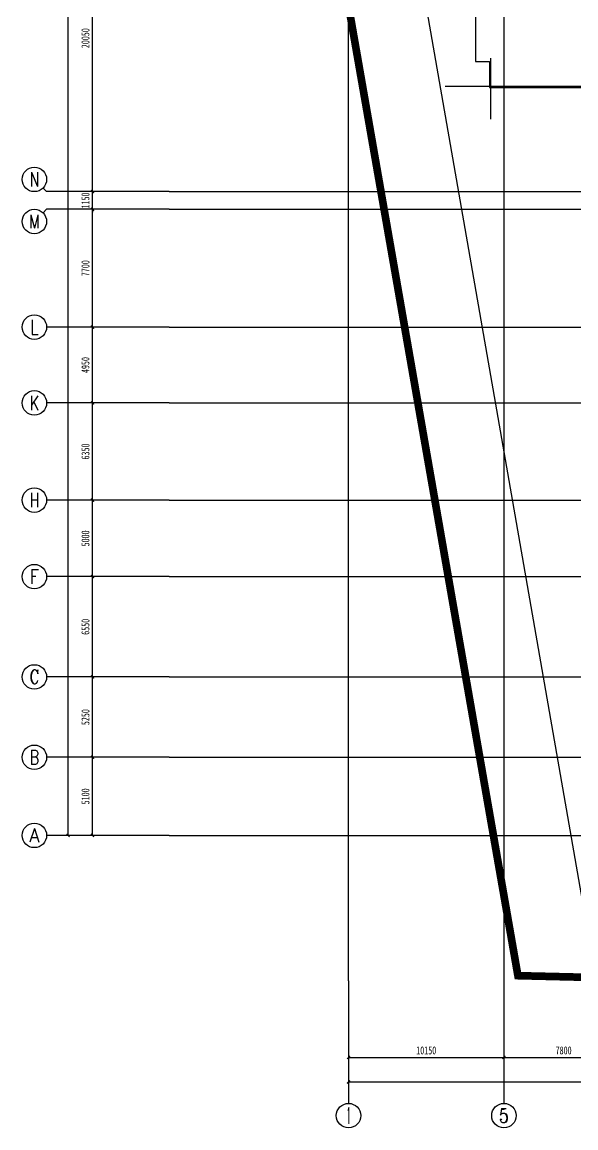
# Model space of a CAD drawing. Extents: x 64025 to 333417, y 2935 to 166261.
# Drawn here: x 64025 to 100200, y 2935 to 75167 of the extents above; entities that cross this region are included whole.
import ezdxf
from ezdxf.enums import TextEntityAlignment as Align

# ---------------------------------------------------------------- set-up
doc = ezdxf.new("R2010")
doc.units = 0
doc.header["$LTSCALE"] = 1000
doc.header["$MEASUREMENT"] = 0
doc.linetypes.add('DOTE', pattern=[2.42, 2, -0.2, 0.02, -0.2])
for name, color, linetype in [('AXIS', 3, 'Continuous'), ('AXIS_TEXT', 7, 'Continuous'), ('DOTE', 1, 'Continuous'), ('住宅楼', 30, 'Continuous'), ('道路红线', 7, 'Continuous'), ('防火分区', 4, 'Continuous')]:
    doc.layers.add(name, color=color, linetype=linetype)
doc.styles.add('_TCH_AXIS', font='COMPLEX', dxfattribs={"bigfont": 'GBCBIG'})
doc.styles.add('COMPLEX', font='COMPLEX')
doc.styles.add('黑体_T3', font='simhei.ttf', dxfattribs={"width": 0.7})
doc.dimstyles.new('_TCH_ARCH&&200', dxfattribs={"dimtxt": 522.78481, "dimasz": 200, "dimexe": 500, "dimexo": 600, "dimgap": 200, "dimtad": 1, "dimdec": 0, "dimzin": 0, "dimdsep": 46, "dimtxsty": '黑体_T3', "dimblk": 'ARCHTICK', "dimcen": 0.09, "dimclrt": 7, "dimazin": 2, "dimtfac": 1, "dimtdec": 0, "dimtix": 1, "dimtmove": 2, "dimatfit": 3, "dimfxl": 0, "dimtolj": 1, "dimtzin": 0, "dimarcsym": 0})

# ---------------------------------------------------------------- blocks, each defined once
blk = doc.blocks.new('5#住宅楼')
at = {"layer": 'DOTE'}
for p, q in [((0, -2161), (0, 1826)), ((-3000, 0), (7678, 0))]:
    blk.add_line(p, q, dxfattribs=at)
at = {"layer": '住宅楼'}
blk.add_lwpolyline([(43650, 10601), (35250, 10600), (35250, 8600), (33200, 8600), (33200, 7800), (20000, 7800), (20000, 8600), (17950, 8600), (17950, 10600), (8650, 10600), (8650, 8600), (6600, 8600), (6600, 7800), (-1000, 7800), (-1000, 1599), (-100, 1599), (-100, -100), (6800, -100), (6800, -100), (9900, -100), (9900, -100), (16700, -100), (16700, -100), (19800, -100), (19800, -100), (26700, -100), (26700, 3000), (31400, 3000), (31400, -100), (33400, -100), (33400, -100), (36700, -100), (36700, 1000), (46300, 1000), (46300, 3000), (53300, 3000), (53300, 7800), (46600, 7800), (46600, 8600), (46300, 8600), (46300, 12600), (43650, 12600)], close=True, dxfattribs=at)
blk = doc.blocks.new('第三防火分区')
at = {"layer": '防火分区', "color": 6, "const_width": 50}
blk.add_lwpolyline([(38940, -24550), (41500, -24550), (41500, -23450), (51100, -23450), (51100, -21450), (58100, -21450), (58100, -16673), (51400, -16673), (51400, -15873), (51050, -15873), (49350, -15873), (49350, -13870), (48450, -13870), (40049, -13877), (40050, -15874), (38000, -15874), (38000, -16672), (24798, -16673), (24798, -15873), (22748, -15873), (22748, -13873), (13448, -13873), (13448, -15874), (11398, -15874), (11398, -16674), (3800, -16675), (3800, -16965), (200, -16975), (200, -250), (0, -250), (0, 0), (66329, 0), (66329, 498), (66329, 2649), (73050, 2649), (73050, 3449), (75079, 3449), (75079, 5350), (84279, 5350), (84279, 3483), (86429, 3483), (86429, 2683), (93129, 2683), (93129, 2201), (99528, 2200), (99528, -3216), (103331, -3216), (103331, -5600), (102850, -5600), (102850, -36194), (102850, -37800), (98650, -37800), (98650, -41100), (95950, -41100), (95950, -39700), (95950, -39700), (95950, -37193), (94228, -37193), (94228, -36493), (84528, -36493), (84528, -35293), (82628, -35293), (82628, -31593), (79728, -31593), (79728, -35293), (77828, -35293), (77828, -36493), (68250, -36493), (68250, -37193), (66350, -37193), (66350, -40124), (52450, -40124), (52450, -32424), (11399, -32424), (11399, -24550), (11601, -24550), (11600, -24550), (14700, -24550), (14700, -24550), (21498, -24550), (22430, -24550), (23512, -24550), (24600, -24550), (31500, -24550), (31500, -21450), (36200, -21450), (36200, -24550), (38200, -24550), (38940, -24550)], dxfattribs=at)
blk = doc.blocks.new('_ArchTick')
at = {"color": 0, "linetype": 'ByBlock', "const_width": 0.4}
blk.add_lwpolyline([(-0.5, -0.5), (0.5, 0.5)], dxfattribs=at)
blk = doc.blocks.new('*D63')
at = {"layer": 'AXIS', "color": 0, "lineweight": -2, "transparency": 16777216}
for p, q in [((73025, 27142), (68125, 27142)), ((68625, 22042), (68625, 27142)), ((73025, 22042), (68125, 22042))]:
    blk.add_line(p, q, dxfattribs=at)
at = {"layer": 'Defpoints', "color": 0, "transparency": 16777216}
for p in [(68625, 27142), (73625, 27142), (73625, 22042)]:
    blk.add_point(p, dxfattribs=at)
at = {"layer": 'AXIS', "color": 0, "lineweight": -2, "transparency": 16777216, "xscale": 200, "yscale": 200, "zscale": 200}
for p, rotation in [((68625, 27142), 90), ((68625, 22042), 270)]:
    blk.add_blockref('_ArchTick', p, dxfattribs=dict(at, rotation=rotation))
at = {"layer": 'AXIS', "color": 7, "transparency": 16777216, "insert": (68163, 24592), "char_height": 522.8, "attachment_point": 5, "rotation": 90, "style": '黑体_T3'}
blk.add_mtext('\\A1;5100', dxfattribs=at)
blk = doc.blocks.new('*D64')
at = {"layer": 'AXIS', "color": 0, "lineweight": -2, "transparency": 16777216}
for p, q in [((73025, 32392), (68125, 32392)), ((68625, 27142), (68625, 32392)), ((73025, 27142), (68125, 27142))]:
    blk.add_line(p, q, dxfattribs=at)
at = {"layer": 'Defpoints', "color": 0, "transparency": 16777216}
for p in [(68625, 32392), (73625, 32392), (73625, 27142)]:
    blk.add_point(p, dxfattribs=at)
at = {"layer": 'AXIS', "color": 0, "lineweight": -2, "transparency": 16777216, "xscale": 200, "yscale": 200, "zscale": 200}
for p, rotation in [((68625, 32392), 90), ((68625, 27142), 270)]:
    blk.add_blockref('_ArchTick', p, dxfattribs=dict(at, rotation=rotation))
at = {"layer": 'AXIS', "color": 7, "transparency": 16777216, "insert": (68163, 29767), "char_height": 522.8, "attachment_point": 5, "rotation": 90, "style": '黑体_T3'}
blk.add_mtext('\\A1;5250', dxfattribs=at)
blk = doc.blocks.new('*D65')
at = {"layer": 'AXIS', "color": 0, "lineweight": -2, "transparency": 16777216}
for p, q in [((73025, 38943), (68125, 38943)), ((68625, 32392), (68625, 38943)), ((73025, 32392), (68125, 32392))]:
    blk.add_line(p, q, dxfattribs=at)
at = {"layer": 'Defpoints', "color": 0, "transparency": 16777216}
for p in [(68625, 38943), (73625, 38943), (73625, 32392)]:
    blk.add_point(p, dxfattribs=at)
at = {"layer": 'AXIS', "color": 0, "lineweight": -2, "transparency": 16777216, "xscale": 200, "yscale": 200, "zscale": 200}
for p, rotation in [((68625, 38943), 90), ((68625, 32392), 270)]:
    blk.add_blockref('_ArchTick', p, dxfattribs=dict(at, rotation=rotation))
at = {"layer": 'AXIS', "color": 7, "transparency": 16777216, "insert": (68163, 35667), "char_height": 522.8, "attachment_point": 5, "rotation": 90, "style": '黑体_T3'}
blk.add_mtext('\\A1;6550', dxfattribs=at)
blk = doc.blocks.new('*D66')
at = {"layer": 'AXIS', "color": 0, "lineweight": -2, "transparency": 16777216}
for p, q in [((73025, 43943), (68125, 43943)), ((68625, 38943), (68625, 43943)), ((73025, 38943), (68125, 38943))]:
    blk.add_line(p, q, dxfattribs=at)
at = {"layer": 'Defpoints', "color": 0, "transparency": 16777216}
for p in [(68625, 43943), (73625, 43943), (73625, 38943)]:
    blk.add_point(p, dxfattribs=at)
at = {"layer": 'AXIS', "color": 0, "lineweight": -2, "transparency": 16777216, "xscale": 200, "yscale": 200, "zscale": 200}
for p, rotation in [((68625, 43943), 90), ((68625, 38943), 270)]:
    blk.add_blockref('_ArchTick', p, dxfattribs=dict(at, rotation=rotation))
at = {"layer": 'AXIS', "color": 7, "transparency": 16777216, "insert": (68163, 41443), "char_height": 522.8, "attachment_point": 5, "rotation": 90, "style": '黑体_T3'}
blk.add_mtext('\\A1;5000', dxfattribs=at)
blk = doc.blocks.new('*D67')
at = {"layer": 'AXIS', "color": 0, "lineweight": -2, "transparency": 16777216}
for p, q in [((73025, 50293), (68125, 50293)), ((68625, 43943), (68625, 50293)), ((73025, 43943), (68125, 43943))]:
    blk.add_line(p, q, dxfattribs=at)
at = {"layer": 'Defpoints', "color": 0, "transparency": 16777216}
for p in [(68625, 50293), (73625, 50293), (73625, 43943)]:
    blk.add_point(p, dxfattribs=at)
at = {"layer": 'AXIS', "color": 0, "lineweight": -2, "transparency": 16777216, "xscale": 200, "yscale": 200, "zscale": 200}
for p, rotation in [((68625, 50293), 90), ((68625, 43943), 270)]:
    blk.add_blockref('_ArchTick', p, dxfattribs=dict(at, rotation=rotation))
at = {"layer": 'AXIS', "color": 7, "transparency": 16777216, "insert": (68163, 47118), "char_height": 522.8, "attachment_point": 5, "rotation": 90, "style": '黑体_T3'}
blk.add_mtext('\\A1;6350', dxfattribs=at)
blk = doc.blocks.new('*D68')
at = {"layer": 'AXIS', "color": 0, "lineweight": -2, "transparency": 16777216}
for p, q in [((73025, 55243), (68125, 55243)), ((68625, 50293), (68625, 55243)), ((73025, 50293), (68125, 50293))]:
    blk.add_line(p, q, dxfattribs=at)
at = {"layer": 'Defpoints', "color": 0, "transparency": 16777216}
for p in [(68625, 55243), (73625, 55243), (73625, 50293)]:
    blk.add_point(p, dxfattribs=at)
at = {"layer": 'AXIS', "color": 0, "lineweight": -2, "transparency": 16777216, "xscale": 200, "yscale": 200, "zscale": 200}
for p, rotation in [((68625, 55243), 90), ((68625, 50293), 270)]:
    blk.add_blockref('_ArchTick', p, dxfattribs=dict(at, rotation=rotation))
at = {"layer": 'AXIS', "color": 7, "transparency": 16777216, "insert": (68163, 52768), "char_height": 522.8, "attachment_point": 5, "rotation": 90, "style": '黑体_T3'}
blk.add_mtext('\\A1;4950', dxfattribs=at)
blk = doc.blocks.new('*D69')
at = {"layer": 'AXIS', "color": 0, "lineweight": -2, "transparency": 16777216}
for p, q in [((73025, 62943), (68125, 62943)), ((68625, 55243), (68625, 62943)), ((73025, 55243), (68125, 55243))]:
    blk.add_line(p, q, dxfattribs=at)
at = {"layer": 'Defpoints', "color": 0, "transparency": 16777216}
for p in [(68625, 62943), (73625, 62943), (73625, 55243)]:
    blk.add_point(p, dxfattribs=at)
at = {"layer": 'AXIS', "color": 0, "lineweight": -2, "transparency": 16777216, "xscale": 200, "yscale": 200, "zscale": 200}
for p, rotation in [((68625, 62943), 90), ((68625, 55243), 270)]:
    blk.add_blockref('_ArchTick', p, dxfattribs=dict(at, rotation=rotation))
at = {"layer": 'AXIS', "color": 7, "transparency": 16777216, "insert": (68163, 59093), "char_height": 522.8, "attachment_point": 5, "rotation": 90, "style": '黑体_T3'}
blk.add_mtext('\\A1;7700', dxfattribs=at)
blk = doc.blocks.new('*D70')
at = {"layer": 'AXIS', "color": 0, "lineweight": -2, "transparency": 16777216}
for p, q in [((68625, 64092), (68625, 64292)), ((73025, 64092), (68125, 64092)), ((68625, 62943), (68625, 64092)), ((73025, 62943), (68125, 62943)), ((68625, 62943), (68625, 62743))]:
    blk.add_line(p, q, dxfattribs=at)
at = {"layer": 'Defpoints', "color": 0, "transparency": 16777216}
for p in [(68625, 64092), (73625, 64092), (73625, 62943)]:
    blk.add_point(p, dxfattribs=at)
at = {"layer": 'AXIS', "color": 0, "lineweight": -2, "transparency": 16777216, "xscale": 200, "yscale": 200, "zscale": 200}
for p, rotation in [((68625, 64092), 270), ((68625, 62943), 90)]:
    blk.add_blockref('_ArchTick', p, dxfattribs=dict(at, rotation=rotation))
at = {"layer": 'AXIS', "color": 7, "transparency": 16777216, "insert": (68163, 63517), "char_height": 522.8, "attachment_point": 5, "rotation": 90, "style": '黑体_T3'}
blk.add_mtext('\\A1;1150', dxfattribs=at)
blk = doc.blocks.new('*D71')
at = {"layer": 'AXIS', "color": 0, "lineweight": -2, "transparency": 16777216}
for p, q in [((73025, 84142), (68125, 84142)), ((68625, 64092), (68625, 84142)), ((73025, 64092), (68125, 64092))]:
    blk.add_line(p, q, dxfattribs=at)
at = {"layer": 'Defpoints', "color": 0, "transparency": 16777216}
for p in [(68625, 84142), (73625, 84142), (73625, 64092)]:
    blk.add_point(p, dxfattribs=at)
at = {"layer": 'AXIS', "color": 0, "lineweight": -2, "transparency": 16777216, "xscale": 200, "yscale": 200, "zscale": 200}
for p, rotation in [((68625, 84142), 90), ((68625, 64092), 270)]:
    blk.add_blockref('_ArchTick', p, dxfattribs=dict(at, rotation=rotation))
at = {"layer": 'AXIS', "color": 7, "transparency": 16777216, "insert": (68163, 74117), "char_height": 522.8, "attachment_point": 5, "rotation": 90, "style": '黑体_T3'}
blk.add_mtext('\\A1;20050', dxfattribs=at)
blk = doc.blocks.new('*D81')
at = {"layer": 'AXIS', "color": 0, "lineweight": -2, "transparency": 16777216}
for p, q in [((73025, 141292), (66525, 141292)), ((67025, 22042), (67025, 141292)), ((73025, 22042), (66525, 22042))]:
    blk.add_line(p, q, dxfattribs=at)
at = {"layer": 'Defpoints', "color": 0, "transparency": 16777216}
for p in [(67025, 141292), (73625, 141292), (73625, 22042)]:
    blk.add_point(p, dxfattribs=at)
at = {"layer": 'AXIS', "color": 0, "lineweight": -2, "transparency": 16777216, "xscale": 200, "yscale": 200, "zscale": 200}
for p, rotation in [((67025, 141292), 90), ((67025, 22042), 270)]:
    blk.add_blockref('_ArchTick', p, dxfattribs=dict(at, rotation=rotation))
at = {"layer": 'AXIS', "color": 7, "transparency": 16777216, "insert": (66563, 81667), "char_height": 522.8, "attachment_point": 5, "rotation": 90, "style": '黑体_T3'}
blk.add_mtext('\\A1;119250', dxfattribs=at)
blk = doc.blocks.new('*D119')
at = {"layer": 'AXIS', "color": 0, "lineweight": -2, "transparency": 16777216}
for p, q in [((85350, 11935), (85350, 7035)), ((95500, 11935), (95500, 7035)), ((85350, 7535), (95500, 7535))]:
    blk.add_line(p, q, dxfattribs=at)
at = {"layer": 'Defpoints', "color": 0, "transparency": 16777216}
for p in [(85350, 12535), (95500, 12535), (95500, 7535)]:
    blk.add_point(p, dxfattribs=at)
at = {"layer": 'AXIS', "color": 0, "lineweight": -2, "transparency": 16777216, "xscale": 200, "yscale": 200, "zscale": 200, "rotation": 180}
blk.add_blockref('_ArchTick', (85350, 7535), dxfattribs=at)
at = {"layer": 'AXIS', "color": 0, "lineweight": -2, "transparency": 16777216, "xscale": 200, "yscale": 200, "zscale": 200}
blk.add_blockref('_ArchTick', (95500, 7535), dxfattribs=at)
at = {"layer": 'AXIS', "color": 7, "transparency": 16777216, "insert": (90425, 7996), "char_height": 522.8, "attachment_point": 5, "style": '黑体_T3'}
blk.add_mtext('\\A1;10150', dxfattribs=at)
blk = doc.blocks.new('*D120')
at = {"layer": 'AXIS', "color": 0, "lineweight": -2, "transparency": 16777216}
for p, q in [((95500, 11935), (95500, 7035)), ((103300, 11935), (103300, 7035)), ((95500, 7535), (103300, 7535))]:
    blk.add_line(p, q, dxfattribs=at)
at = {"layer": 'Defpoints', "color": 0, "transparency": 16777216}
for p in [(95500, 12535), (103300, 12535), (103300, 7535)]:
    blk.add_point(p, dxfattribs=at)
at = {"layer": 'AXIS', "color": 0, "lineweight": -2, "transparency": 16777216, "xscale": 200, "yscale": 200, "zscale": 200, "rotation": 180}
blk.add_blockref('_ArchTick', (95500, 7535), dxfattribs=at)
at = {"layer": 'AXIS', "color": 0, "lineweight": -2, "transparency": 16777216, "xscale": 200, "yscale": 200, "zscale": 200}
blk.add_blockref('_ArchTick', (103300, 7535), dxfattribs=at)
at = {"layer": 'AXIS', "color": 7, "transparency": 16777216, "insert": (99400, 7996), "char_height": 522.8, "attachment_point": 5, "style": '黑体_T3'}
blk.add_mtext('\\A1;7800', dxfattribs=at)
blk = doc.blocks.new('*D156')
at = {"layer": 'AXIS', "color": 0, "lineweight": -2, "transparency": 16777216}
for p, q in [((85350, 11935), (85350, 5435)), ((305700, 11935), (305700, 5435)), ((85350, 5935), (305700, 5935))]:
    blk.add_line(p, q, dxfattribs=at)
at = {"layer": 'Defpoints', "color": 0, "transparency": 16777216}
for p in [(85350, 12535), (305700, 12535), (305700, 5935)]:
    blk.add_point(p, dxfattribs=at)
at = {"layer": 'AXIS', "color": 0, "lineweight": -2, "transparency": 16777216, "xscale": 200, "yscale": 200, "zscale": 200, "rotation": 180}
blk.add_blockref('_ArchTick', (85350, 5935), dxfattribs=at)
at = {"layer": 'AXIS', "color": 0, "lineweight": -2, "transparency": 16777216, "xscale": 200, "yscale": 200, "zscale": 200}
blk.add_blockref('_ArchTick', (305700, 5935), dxfattribs=at)
at = {"layer": 'AXIS', "color": 7, "transparency": 16777216, "insert": (195525, 6396), "char_height": 522.8, "attachment_point": 5, "style": '黑体_T3'}
blk.add_mtext('\\A1;220350', dxfattribs=at)
blk = doc.blocks.new('_AXISO')
blk.add_circle((0, 0), 0.5)
at = {"layer": 'AXIS_TEXT', "style": 'COMPLEX', "width": 1.041667}
blk.add_attdef('A', text='', height=0.56, dxfattribs=at).set_placement((-0.25, -0.28), (0.25, -0.28), align=Align.FIT)

msp = doc.modelspace()

# ---------------------------------------------------------------- linework, layer by layer
at = {"layer": 'AXIS'}
for p, q in [((65390.5, 64326.5), (65624.8, 64092.2)), ((73624.8, 64092.2), (65624.8, 64092.2)), ((65390.5, 62708.3), (65624.8, 62942.6)), ((73624.8, 62942.6), (65624.8, 62942.6)), ((73624.8, 55242.6), (65624.8, 55242.6)), ((73624.8, 50292.6), (65624.8, 50292.6)), ((73624.8, 43942.6), (65624.8, 43942.6)), ((73624.8, 38942.6), (65624.8, 38942.6)), ((73624.8, 32392.3), (65624.8, 32392.3)), ((73624.8, 27142.3), (65624.8, 27142.3)), ((73624.8, 22042.1), (65624.8, 22042.1)), ((85349.8, 12535), (85349.8, 4535)), ((95500.3, 12535), (95500.3, 4535))]:
    msp.add_line(p, q, dxfattribs=at)
at = {"layer": 'DOTE'}
for p, q in [((85349.8, 12535), (85349.8, 156661.3)), ((95500.3, 101011.5), (95500.3, 12535)), ((73624.8, 64092.2), (163381.3, 64092.2)), ((73624.8, 62942.6), (148100.2, 62942.6)), ((73624.8, 55242.6), (147950.3, 55242.6)), ((73624.8, 50292.6), (147950.3, 50292.6)), ((73624.8, 43942.6), (147950.3, 43942.6)), ((73624.8, 38942.6), (147950.3, 38942.6)), ((73624.8, 32392.3), (212602.5, 32392.3)), ((73624.8, 27142.3), (323816.8, 27142.3)), ((73624.8, 22042.1), (323816.8, 22042.1))]:
    msp.add_line(p, q, dxfattribs=at)
at = {"layer": '道路红线', "color": 1, "linetype": 'DOTE', "ltscale": 5000, "const_width": 500, "flags": 128}
msp.add_lwpolyline([(138340.5, 11882.6), (96412.9, 12877.5), (75168.4, 134529), (90928.2, 151781.5), (95948.4, 151782.1), (194643.1, 151794.1), (290080.8, 151805.6), (293333.1, 151806), (296585.5, 151806.4), (308540.1, 151782.1), (322311.6, 138326), (322416.1, 138223.6), (329526.7, 131257.2), (329241.1, 125556.6), (323327.1, 7493), (183207.8, 10817.9), (183207.8, 10817.9)], dxfattribs=at)
at = {"layer": '道路红线', "color": 1, "linetype": 'DOTE', "ltscale": 5000, "flags": 128}
msp.add_lwpolyline([(183326.4, 15816.5), (100632.6, 17778.7), (80516.4, 132970), (93133.1, 146781.8), (95949, 146782.1), (194643.7, 146794.1), (290081.4, 146805.6), (293333.7, 146806), (296580.7, 146806.4), (306498.6, 146786.2), (318814.8, 134752.1), (318917, 134652), (324420.4, 129260.2), (324247.4, 125806.8), (318577, 12607.1), (183326.4, 15816.5)], dxfattribs=at)

# ---------------------------------------------------------------- block references
at = {"layer": 'AXIS'}
ref = msp.add_blockref('_AXISO', (64824.8, 64892.2), dxfattribs=dict(at, xscale=1600, yscale=1600, zscale=1600))
ref.add_attrib('A', 'N', dxfattribs={"layer": 'AXIS_TEXT', "height": 931.9, "style": '_TCH_AXIS', "width": 0.736842}).set_placement((64514.2, 64426.2), (65135.4, 64426.2), align=Align.FIT)
ref = msp.add_blockref('_AXISO', (64824.8, 62142.6), dxfattribs=dict(at, xscale=1600, yscale=1600, zscale=1600))
ref.add_attrib('A', 'M', dxfattribs={"layer": 'AXIS_TEXT', "height": 890.9, "style": '_TCH_AXIS', "width": 0.761905}).set_placement((64485.4, 61697.1), (65164.2, 61697.1), align=Align.FIT)
ref = msp.add_blockref('_AXISO', (64824.8, 55242.6), dxfattribs=dict(at, xscale=1600, yscale=1600, zscale=1600))
ref.add_attrib('A', 'L', dxfattribs={"layer": 'AXIS_TEXT', "height": 972.4, "style": '_TCH_AXIS', "width": 0.8}).set_placement((64547, 54756.4), (65102.7, 54756.4), align=Align.FIT)
ref = msp.add_blockref('_AXISO', (64824.8, 50292.6), dxfattribs=dict(at, xscale=1600, yscale=1600, zscale=1600))
ref.add_attrib('A', 'K', dxfattribs={"layer": 'AXIS_TEXT', "height": 931.9, "style": '_TCH_AXIS', "width": 0.736842}).set_placement((64514.2, 49826.6), (65135.4, 49826.6), align=Align.FIT)
ref = msp.add_blockref('_AXISO', (64824.8, 43942.6), dxfattribs=dict(at, xscale=1600, yscale=1600, zscale=1600))
ref.add_attrib('A', 'H', dxfattribs={"layer": 'AXIS_TEXT', "height": 931.9, "style": '_TCH_AXIS', "width": 0.7}).set_placement((64514.2, 43476.6), (65135.4, 43476.6), align=Align.FIT)
ref = msp.add_blockref('_AXISO', (64824.8, 38942.6), dxfattribs=dict(at, xscale=1600, yscale=1600, zscale=1600))
ref.add_attrib('A', 'F', dxfattribs={"layer": 'AXIS_TEXT', "height": 952.3, "style": '_TCH_AXIS', "width": 0.8125}).set_placement((64530.1, 38466.4), (65119.6, 38466.4), align=Align.FIT)
ref = msp.add_blockref('_AXISO', (64824.8, 32392.3), dxfattribs=dict(at, xscale=1600, yscale=1600, zscale=1600))
ref.add_attrib('A', 'C', dxfattribs={"layer": 'AXIS_TEXT', "height": 911.4, "style": '_TCH_AXIS'}).set_placement((64499.3, 31936.6), (65150.3, 31936.6), align=Align.FIT)
ref = msp.add_blockref('_AXISO', (64824.8, 27142.3), dxfattribs=dict(at, xscale=1600, yscale=1600, zscale=1600))
ref.add_attrib('A', 'B', dxfattribs={"layer": 'AXIS_TEXT', "height": 931.9, "style": '_TCH_AXIS', "width": 0.823529}).set_placement((64514.2, 26676.3), (65135.4, 26676.3), align=Align.FIT)
ref = msp.add_blockref('_AXISO', (64824.8, 22042.1), dxfattribs=dict(at, xscale=1600, yscale=1600, zscale=1600))
ref.add_attrib('A', 'A', dxfattribs={"layer": 'AXIS_TEXT', "height": 890.9, "style": '_TCH_AXIS', "width": 0.888889}).set_placement((64485.4, 21596.7), (65164.2, 21596.7), align=Align.FIT)
ref = msp.add_blockref('_AXISO', (85349.8, 3735), dxfattribs=dict(at, xscale=1600, yscale=1600, zscale=1600))
ref.add_attrib('A', '1', dxfattribs={"layer": 'AXIS_TEXT', "height": 1089.5, "style": '_TCH_AXIS', "width": 0.555556}).set_placement((85220.1, 3190.2), (85479.5, 3190.2), align=Align.FIT)
ref = msp.add_blockref('_AXISO', (95500.3, 3735), dxfattribs=dict(at, xscale=1600, yscale=1600, zscale=1600))
ref.add_attrib('A', '5', dxfattribs={"layer": 'AXIS_TEXT', "height": 931.9, "style": '_TCH_AXIS'}).set_placement((95189.7, 3269), (95810.9, 3269), align=Align.FIT)
at = {"layer": '住宅楼'}
msp.add_blockref('5#住宅楼', (94650.2, 70992.1), dxfattribs=at)
at = {"layer": '防火分区'}
msp.add_blockref('第三防火分区', (89850.3, 95442.4), dxfattribs=at)

# ---------------------------------------------------------------- dimensions: what is measured, and where the dimension line sits
at = {"layer": 'AXIS'}
for p1, p2, distance, picture, middle in [((73624.8, 22042.1), (73624.8, 141292.1), 6600, '*D81', (66563.4, 81667.1)), ((73624.8, 64092.2), (73624.8, 84142.4), 5000, '*D71', (68163.4, 74117.3)), ((73624.8, 62942.6), (73624.8, 64092.2), 5000, '*D70', (68163.4, 63517.4)), ((73624.8, 55242.6), (73624.8, 62942.6), 5000, '*D69', (68163.4, 59092.6)), ((73624.8, 50292.6), (73624.8, 55242.6), 5000, '*D68', (68163.4, 52767.6)), ((73624.8, 43942.6), (73624.8, 50292.6), 5000, '*D67', (68163.4, 47117.6)), ((73624.8, 38942.6), (73624.8, 43942.6), 5000, '*D66', (68163.4, 41442.6)), ((73624.8, 32392.3), (73624.8, 38942.6), 5000, '*D65', (68163.4, 35667.4)), ((73624.8, 27142.3), (73624.8, 32392.3), 5000, '*D64', (68163.4, 29767.3)), ((73624.8, 22042.1), (73624.8, 27142.3), 5000, '*D63', (68163.4, 24592.2)), ((85349.8102, 12534.989), (95500.3009, 12534.989), -5000, '*D119', (90425.0556, 7996.3815)), ((85349.8, 12535), (305699.8, 12535), -6600, '*D156', (195524.8, 6396.4)), ((95500.3, 12535), (103300.2, 12535), -5000, '*D120', (99400.3, 7996.4))]:
    dim = msp.add_aligned_dim(p1=p1, p2=p2, distance=distance, dimstyle='_TCH_ARCH&&200', dxfattribs=at)
    dim.commit()
    dim.dimension.update_dxf_attribs({"geometry": picture, "text_midpoint": middle})

doc.saveas('drawing.dxf')
